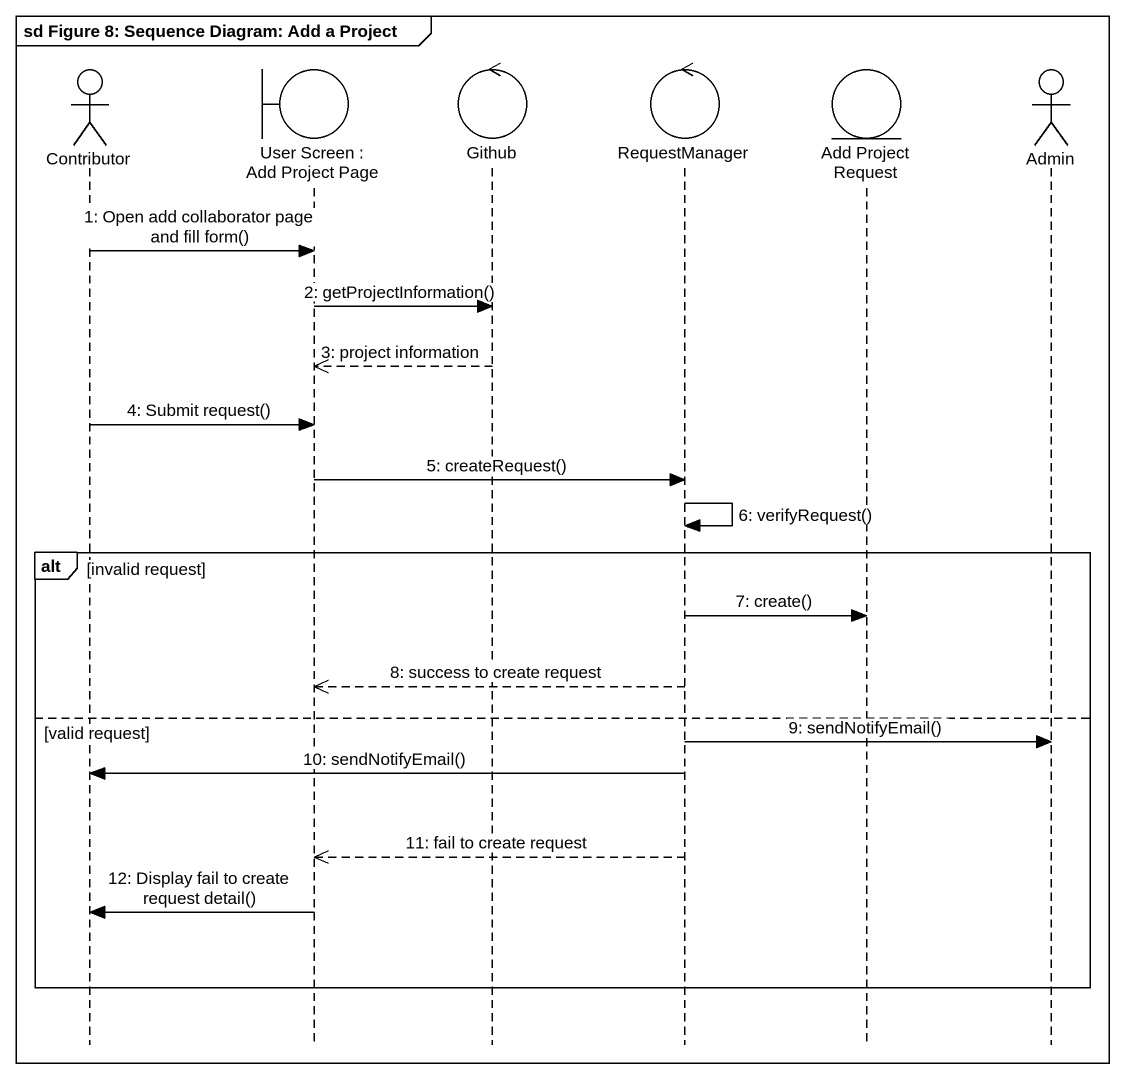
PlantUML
@startuml
mainframe sd Figure 8: Sequence Diagram: Add a Project
hide footbox
actor Contributor
boundary "User Screen : Add Project Page" as User_Screen_Add_Project_Page
control Github
control RequestManager
entity "Add Project Request" as Add_Project_Request
actor Admin

Contributor -> User_Screen_Add_Project_Page : 1: Open add collaborator page and fill form()
User_Screen_Add_Project_Page -> Github : 2: getProjectInformation()
Github -->> User_Screen_Add_Project_Page : 3: project information
Contributor -> User_Screen_Add_Project_Page : 4: Submit request()
User_Screen_Add_Project_Page -> RequestManager : 5: createRequest()
RequestManager -> RequestManager : 6: verifyRequest()
alt invalid request
  RequestManager -> Add_Project_Request : 7: create()
  RequestManager -->> User_Screen_Add_Project_Page : 8: success to create request
else valid request
  RequestManager -> Admin : 9: sendNotifyEmail()
  RequestManager -> Contributor : 10: sendNotifyEmail()
  RequestManager -->> User_Screen_Add_Project_Page : 11: fail to create request
  User_Screen_Add_Project_Page -> Contributor : 12: Display fail to create request detail()
end
@enduml
